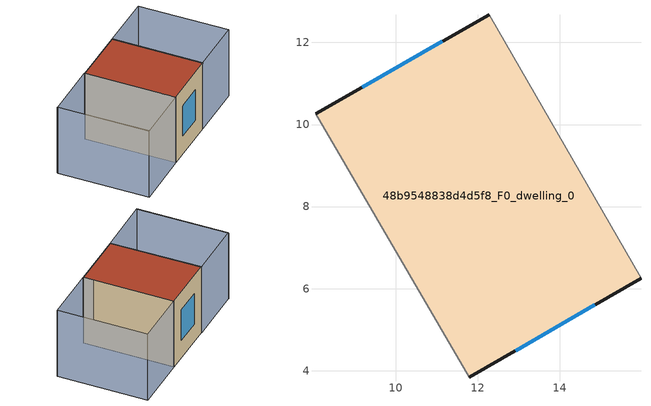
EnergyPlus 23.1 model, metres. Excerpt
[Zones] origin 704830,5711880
48b9548838d4d5f8_F0_dwelling_0
 floor ground (EU_floor_Construction): 15.98,6.26 12.27,12.68 8.04,10.26 11.8,3.84 z0
 wall outside (EU_wall_Construction): 8.04,10.26 12.27,12.68 / 15.98,6.26 11.8,3.84 z0:6
 wall adiabatic (EU_wall_Construction): 12.27,12.68 15.98,6.26 / 11.8,3.84 8.04,10.26 z0:6
 window (EU_Window_Construction): 9.18,10.91 11.13,12.02 / 14.85,5.6 12.92,4.49 z1.62:4.38
 roof outside (EU_roof_Construction): 12.27,12.68 15.98,6.26 11.8,3.84 8.04,10.26 z6
shading: 3.87,7.89 7.67,1.44 / 20.02,8.6 16.3,15.01 / 8.03,10.28 11.8,3.84 / 11.8,3.84 7.64,1.4 / 7.64,1.4 3.87,7.85 / 3.87,7.85 8.03,10.28 / 12.27,12.67 16.31,15.01 / 16.31,15.01 20.02,8.59 / 20.02,8.59 15.98,6.26 / 15.98,6.26 12.27,12.67 z0:6
[Building]
EU S2 Campaign: North Axis=0; Terrain=City; Solar Distribution=FullExterior
[Site:Location]
London: Latitude=51.5; Longitude=-0.5; Time Zone=0; Elevation=25
[SizingPeriod:WeatherFileDays]
AnnualSizingPeriod: Begin Month=1; Begin Day of Month=1; End Month=12; End Day of Month=31; Day of Week for Start Day=Monday; Use Weather File Daylight Saving Period=No; Use Weather File Rain and Snow Indicators=No
[MATERIAL]
EU_InternalMass_Material: Roughness=MediumRough; Thickness=0.1; Conductivity=1; Density=1800; Specific Heat=900; Thermal Absorptance=0.9; Solar Absorptance=0.7; Visible Absorptance=0.7
[MATERIAL:NOMASS] Roughness=MediumRough; Thermal Absorptance=0.9; Solar Absorptance=0.7; Visible Absorptance=0.7
Name | Thermal Resistance
EU_wall_NoMass | 0.555556
EU_roof_NoMass | 0.510204
EU_floor_NoMass | 1.68919
[WINDOWMATERIAL:SIMPLEGLAZINGSYSTEM]
EU_Window_SimpleGlazing: UFactor=3.96; Solar Heat Gain Coefficient=0.85; Visible Transmittance=0.85
[CONSTRUCTION]
EU_wall_Construction: EU_wall_NoMass
EU_roof_Construction: EU_roof_NoMass
EU_floor_Construction: EU_floor_NoMass
EU_InternalMass_Construction: EU_InternalMass_Material
EU_Window_Construction: EU_Window_SimpleGlazing
[ZONE]
48b9548838d4d5f8_F0_dwelling_0: Type=1; Multiplier=1; Ceiling Height=autocalculate; Volume=216.126; Floor Area=autocalculate; Part of Total Floor Area=Yes
[INTERNALMASS]
48b9548838d4d5f8_F0_dwelling_0_EU_InternalMass: Construction=EU_InternalMass_Construction; Zone or ZoneList=48b9548838d4d5f8_F0_dwelling_0; Surface Area=36.021
[OTHEREQUIPMENT]
EU_Step8_InternalGain_48b9548838d4d5f8_F0_dwelling_0_f000: Fuel Type=Electricity; Zone or ZoneList or Space or SpaceList=48b9548838d4d5f8_F0_dwelling_0; Schedule=EU_Step8_GainSchedule_48b9548838d4d5f8_F0_dwelling_0_f000; Design Level Calculation Method=Watts/Area; Power per Zone Floor Area=1; Fraction Latent=0; Fraction Radiant=0; Fraction Lost=0; Carbon Dioxide Generation Rate=0; EndUse Subcategory=EU_Step8_InternalGains
[ZONEVENTILATION:DESIGNFLOWRATE]
EU_ConstantAir_48b9548838d4d5f8_F0_dwelling_0: Zone or ZoneList or Space or SpaceList=48b9548838d4d5f8_F0_dwelling_0; Schedule=EU_AlwaysOn; Design Flow Rate Calculation Method=AirChanges/Hour; Air Changes per Hour=0.48; Ventilation Type=Natural; Fan Pressure Rise=0; Fan Total Efficiency=1; Constant Term Coefficient=1; Temperature Term Coefficient=0; Velocity Term Coefficient=0; Velocity Squared Term Coefficient=0; Minimum Indoor Temperature=-100; Maximum Indoor Temperature=100; Delta Temperature=-100; Minimum Outdoor Temperature=-100; Maximum Outdoor Temperature=100; Maximum Wind Speed=40
[HVACTEMPLATE:THERMOSTAT]
EU_HeatOnly_48b9548838d4d5f8_F0_dwelling_0: Constant Heating Setpoint=20; Constant Cooling Setpoint=50
[HVACTEMPLATE:ZONE:IDEALLOADSAIRSYSTEM]
48b9548838d4d5f8_F0_dwelling_0: Template Thermostat=EU_HeatOnly_48b9548838d4d5f8_F0_dwelling_0; System Availability Schedule=EU_AlwaysOn; Maximum Heating Supply Air Temperature=50; Minimum Cooling Supply Air Temperature=13; Maximum Heating Supply Air Humidity Ratio=0.0156; Minimum Cooling Supply Air Humidity Ratio=0.0077; Heating Limit=NoLimit; Cooling Limit=NoLimit; Heating Availability Schedule=EU_AlwaysOn; Cooling Availability Schedule=EU_CoolingOff; Dehumidification Control Type=ConstantSensibleHeatRatio; Cooling Sensible Heat Ratio=0.7; Dehumidification Setpoint=60; Humidification Control Type=None; Humidification Setpoint=30; Outdoor Air Method=None; Outdoor Air Flow Rate per Person=0.00944; Outdoor Air Flow Rate per Zone Floor Area=0; Outdoor Air Flow Rate per Zone=0; Demand Controlled Ventilation Type=None; Outdoor Air Economizer Type=NoEconomizer; Heat Recovery Type=None; Sensible Heat Recovery Effectiveness=0.7; Latent Heat Recovery Effectiveness=0.65
[SIZING:ZONE]
48b9548838d4d5f8_F0_dwelling_0: Zone Cooling Design Supply Air Temperature Input Method=SupplyAirTemperature; Zone Cooling Design Supply Air Temperature=13; Zone Heating Design Supply Air Temperature Input Method=SupplyAirTemperature; Zone Heating Design Supply Air Temperature=50; Zone Cooling Design Supply Air Humidity Ratio=0.008; Zone Heating Design Supply Air Humidity Ratio=0.008; Cooling Design Air Flow Method=DesignDay; Cooling Design Air Flow Rate=0; Cooling Minimum Air Flow per Zone Floor Area=0.000762; Cooling Minimum Air Flow=0; Cooling Minimum Air Flow Fraction=0.2; Heating Design Air Flow Method=DesignDay; Heating Design Air Flow Rate=0; Heating Maximum Air Flow per Zone Floor Area=0.002032; Heating Maximum Air Flow=0.141576; Heating Maximum Air Flow Fraction=0.3; Account for Dedicated Outdoor Air System=No; Dedicated Outdoor Air System Control Strategy=NeutralSupplyAir; Dedicated Outdoor Air Low Setpoint Temperature for Design=autosize; Dedicated Outdoor Air High Setpoint Temperature for Design=autosize; Zone Load Sizing Method=Sensible Load Only No Latent Load; Zone Latent Cooling Design Supply Air Humidity Ratio Input Method=HumidityRatioDifference; Zone Cooling Design Supply Air Humidity Ratio Difference=0.005; Zone Latent Heating Design Supply Air Humidity Ratio Input Method=HumidityRatioDifference; Zone Humidification Design Supply Air Humidity Ratio Difference=0.005
[SCHEDULE:CONSTANT]
Name | Hourly Value
EU_AlwaysOn | 1
EU_CoolingOff | 0
[SCHEDULE:FILE]
EU_Step8_GainSchedule_48b9548838d4d5f8_F0_dwelling_0_f000: File=../../schedules/48b9548838d4d5f8/48b9548838d4d5f8_F0_dwelling_0_f000_gain.csv; Column Number=1; Rows to Skip at Top=0; Number of Hours of Data=8760; Column Separator=Comma; Interpolate to Timestep=No; Minutes per Item=60; Adjust Schedule for Daylight Savings=Yes
